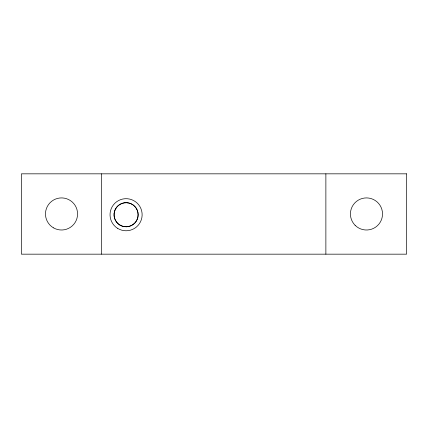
<?xml version="1.0" encoding="UTF-8"?>
<svg xmlns="http://www.w3.org/2000/svg" width="428" height="428" viewBox="0 0 428 428"><rect width="100%" height="100%" fill="white"/><g stroke="black" fill="none" stroke-linecap="round" stroke-linejoin="round"><path stroke-width="0.64" d="M325.874 173.832L325.874 254.168M101.65 173.832L101.65 254.168M406.6 173.832L21.4 173.832L21.4 254.168L406.6 254.168L406.6 173.832M117.529 228.306A16.05 16.05 0 0 0 142.123 215.354A16.05 16.05 0 0 0 118.609 200.529A16.05 16.05 0 0 0 117.529 228.306M120.07 225.155A12.038 12.038 0 0 0 138.126 214.728A12.038 12.038 0 0 0 120.07 204.306A12.038 12.038 0 0 0 120.07 225.155A12.038 12.038 0 0 0 138.126 214.728A12.038 12.038 0 0 0 120.07 204.306A12.038 12.038 0 0 0 120.07 225.155M355.128 225.31A16.05 16.05 0 0 0 381.979 218.114A16.05 16.05 0 0 0 362.323 198.453A16.05 16.05 0 0 0 355.128 225.31M53.5 227.857A16.05 16.05 0 0 0 77.575 213.957A16.05 16.05 0 0 0 53.5 200.058A16.05 16.05 0 0 0 53.5 227.857"/></g></svg>
